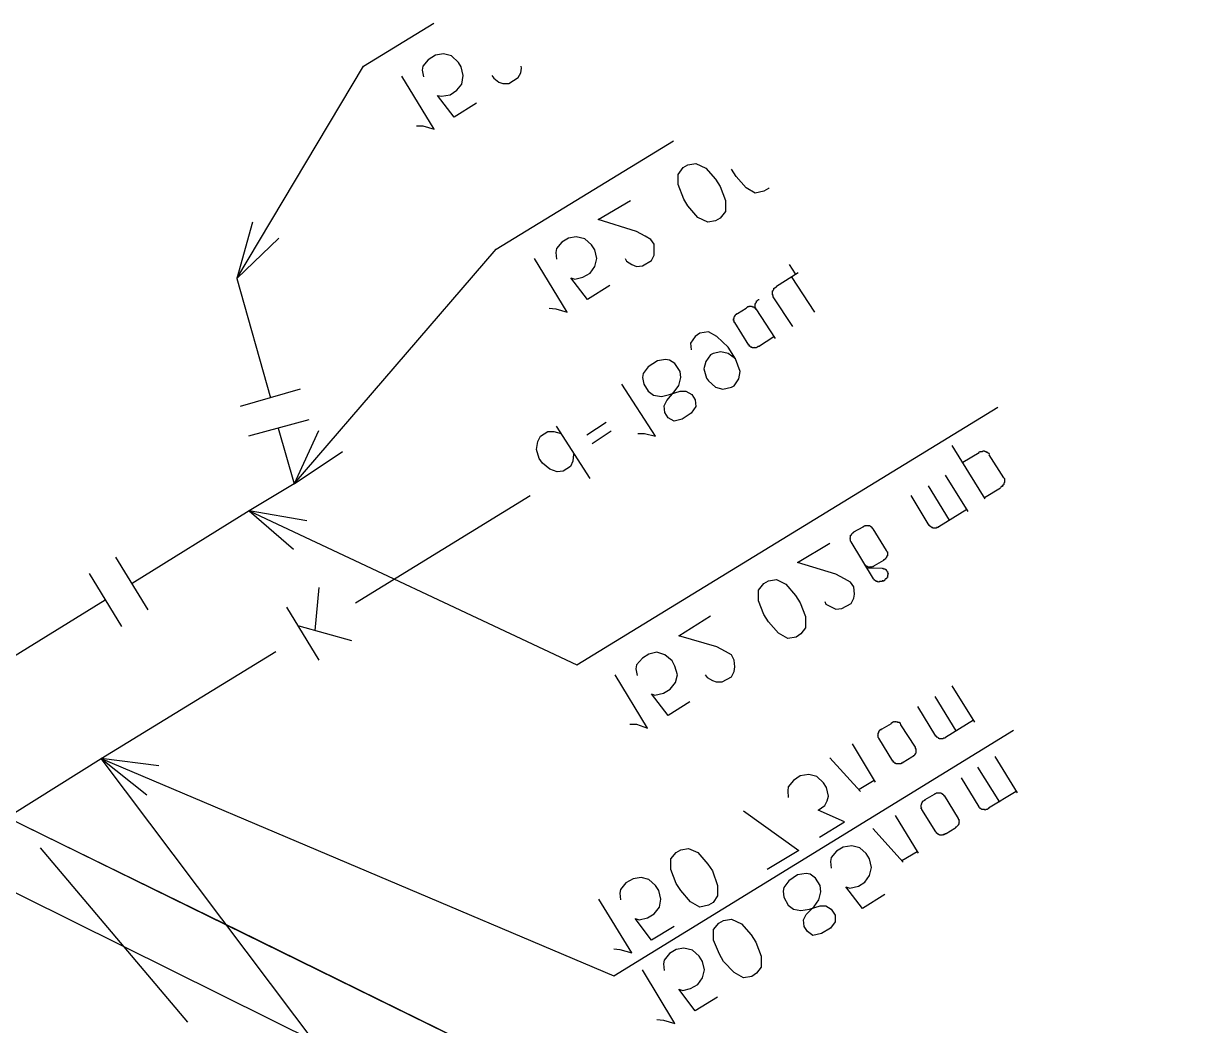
# Model space of a CAD drawing. Header units: metres. Extents: x 20 to 357, y 34 to 206.
# Drawn here: x 280.45 to 299.82, y 186.16 to 202.85 of the extents above; entities that cross this region are included whole.
import ezdxf

# ---------------------------------------------------------------- set-up
doc = ezdxf.new("R2010")
doc.units = ezdxf.units.M
for name, color, linetype in [('BOUNDARY', 7, 'Continuous'), ('ELECTR_CABLE', 7, 'Continuous'), ('GAS', 7, 'Continuous'), ('GRASS', 7, 'Continuous'), ('SEWER', 7, 'Continuous')]:
    doc.layers.add(name, color=color, linetype=linetype)

msp = doc.modelspace()

# ---------------------------------------------------------------- linework, layer by layer
at = {"layer": 'BOUNDARY'}
msp.add_lwpolyline([(295.828, 161.838), (297.796, 167.854), (298.445, 171.076), (299.501, 177.576), (298.665, 180.149), (292.847, 183.251), (289.944, 184.802), (289.031, 185.286), (289.031, 185.286), (284.038, 187.738), (281.079, 189.19), (275.877, 191.741), (275.877, 191.741), (275.184, 192.126), (272.292, 193.699), (266.595, 196.812), (266.595, 196.812), (266.507, 196.845), (263.46, 198.109)], dxfattribs=at)
at = {"layer": 'ELECTR_CABLE'}
msp.add_lwpolyline([(283.191, 186.22), (280.738, 189.124)], dxfattribs=at)
at = {"layer": 'GAS'}
for points in [[(284.269, 199.539), (284.005, 198.604), (286.116, 202.135), (287.288, 202.852)], [(287.997, 201.519), (287.623, 201.288), (287.623, 201.288), (287.348, 201.651), (287.348, 201.651), (287.414, 201.64), (287.414, 201.64), (287.557, 201.662), (287.557, 201.662), (287.667, 201.739), (287.667, 201.739), (287.755, 201.838), (287.755, 201.838), (287.777, 201.981), (287.777, 201.981), (287.744, 202.124), (287.744, 202.124), (287.7, 202.201), (287.7, 202.201), (287.579, 202.311), (287.579, 202.311), (287.447, 202.344), (287.447, 202.344), (287.315, 202.322), (287.315, 202.322), (287.194, 202.245), (287.194, 202.245), (287.106, 202.135), (287.106, 202.135), (287.095, 202.069), (287.095, 202.069), (287.117, 201.959)], [(288.25, 201.981), (288.283, 201.937), (288.371, 201.871), (288.437, 201.849), (288.536, 201.849), (288.69, 201.948), (288.734, 202.025), (288.745, 202.102), (288.741, 202.139)], [(286.996, 201.145), (287.106, 201.145), (287.106, 201.145), (287.293, 201.09), (287.293, 201.09), (286.754, 201.97)], [(285.369, 196.064), (284.962, 195.184), (288.327, 199.088), (291.278, 200.894)], [(291.978, 199.561), (291.846, 199.539), (291.846, 199.539), (291.682, 199.616), (291.682, 199.616), (291.517, 199.814), (291.517, 199.814), (291.451, 199.924), (291.451, 199.924), (291.352, 200.166), (291.352, 200.166), (291.352, 200.331), (291.352, 200.331), (291.44, 200.452), (291.44, 200.452), (291.517, 200.496), (291.517, 200.496), (291.649, 200.518), (291.649, 200.518), (291.813, 200.441), (291.813, 200.441), (291.978, 200.254), (291.978, 200.254), (292.055, 200.133), (292.055, 200.133), (292.143, 199.902), (292.143, 199.902), (292.143, 199.715), (292.143, 199.715), (292.055, 199.605), (292.055, 199.605), (291.978, 199.561)], [(292.867, 200.113), (292.858, 200.1), (292.781, 200.056), (292.638, 200.023), (292.484, 200.111), (292.319, 200.298), (292.242, 200.42)], [(290.472, 198.934), (290.494, 198.89), (290.494, 198.89), (290.582, 198.835), (290.582, 198.835), (290.659, 198.802), (290.659, 198.802), (290.758, 198.813), (290.758, 198.813), (290.912, 198.901), (290.912, 198.901), (290.956, 198.989), (290.956, 198.989), (290.956, 199.055), (290.956, 199.055), (290.956, 199.176), (290.956, 199.176), (290.901, 199.253), (290.901, 199.253), (290.802, 199.308), (290.802, 199.308), (290.659, 199.385), (290.659, 199.385), (290.021, 199.583), (290.021, 199.583), (290.56, 199.902)], [(290.219, 198.483), (289.845, 198.252), (289.845, 198.252), (289.57, 198.615), (289.57, 198.615), (289.636, 198.593), (289.636, 198.593), (289.768, 198.626), (289.768, 198.626), (289.889, 198.692), (289.889, 198.692), (289.966, 198.802), (289.966, 198.802), (289.999, 198.934), (289.999, 198.934), (289.966, 199.077), (289.966, 199.077), (289.911, 199.165), (289.911, 199.165), (289.801, 199.264), (289.801, 199.264), (289.658, 199.297), (289.658, 199.297), (289.526, 199.275), (289.526, 199.275), (289.416, 199.209), (289.416, 199.209), (289.328, 199.099), (289.328, 199.099), (289.317, 199.033), (289.317, 199.033), (289.328, 198.923)], [(284.005, 198.604), (284.709, 199.275)], [(289.207, 198.109), (289.317, 198.098), (289.317, 198.098), (289.504, 198.043), (289.504, 198.043), (288.965, 198.934)], [(284.005, 198.604), (284.566, 196.614)], [(285.061, 196.757), (284.06, 196.471)], [(285.171, 194.568), (284.214, 194.733), (284.214, 194.733), (289.669, 192.17), (289.669, 192.17), (296.675, 196.46)], [(285.204, 196.251), (284.203, 195.976)], [(284.698, 196.108), (284.962, 195.184), (284.962, 195.184), (284.214, 194.733), (284.214, 194.733), (282.267, 193.523)], [(296.466, 194.931), (296.191, 195.371), (296.191, 195.371), (295.916, 195.822)], [(284.962, 195.184), (285.765, 195.723)], [(296.367, 195.701), (296.092, 195.536)], [(296.356, 195.712), (296.367, 195.712), (296.367, 195.712), (296.378, 195.723), (296.378, 195.723), (296.389, 195.712), (296.389, 195.712), (296.389, 195.723), (296.389, 195.723), (296.4, 195.723), (296.4, 195.723), (296.411, 195.723), (296.411, 195.723), (296.422, 195.723), (296.422, 195.723), (296.433, 195.734), (296.433, 195.734), (296.444, 195.734), (296.444, 195.734), (296.455, 195.723), (296.455, 195.723), (296.455, 195.734), (296.455, 195.734), (296.466, 195.723), (296.466, 195.723), (296.477, 195.723), (296.477, 195.723), (296.488, 195.712), (296.488, 195.712), (296.488, 195.723), (296.488, 195.723), (296.488, 195.712), (296.488, 195.712), (296.499, 195.712), (296.499, 195.712), (296.51, 195.701), (296.51, 195.701), (296.521, 195.701), (296.521, 195.701), (296.521, 195.69), (296.521, 195.69), (296.532, 195.69), (296.532, 195.69), (296.532, 195.679)], [(296.774, 195.283), (296.532, 195.668)], [(296.18, 194.722), (295.806, 195.327)], [(296.774, 195.283), (296.785, 195.272), (296.785, 195.272), (296.785, 195.261), (296.785, 195.261), (296.785, 195.25), (296.785, 195.25), (296.785, 195.239), (296.785, 195.239), (296.785, 195.228), (296.785, 195.228), (296.785, 195.217), (296.785, 195.217), (296.785, 195.206), (296.785, 195.206), (296.774, 195.195), (296.774, 195.195), (296.774, 195.184), (296.774, 195.184), (296.774, 195.173), (296.774, 195.173), (296.763, 195.162), (296.763, 195.162), (296.752, 195.162), (296.752, 195.162), (296.752, 195.151), (296.752, 195.151), (296.752, 195.14), (296.752, 195.14), (296.741, 195.14), (296.741, 195.14), (296.73, 195.14), (296.73, 195.14), (296.73, 195.129), (296.73, 195.129), (296.719, 195.129)], [(295.872, 194.579), (295.52, 195.151)], [(296.455, 194.953), (296.719, 195.118)], [(296.158, 194.755), (295.696, 194.469), (295.696, 194.469), (295.685, 194.469), (295.685, 194.469), (295.685, 194.458), (295.685, 194.458), (295.674, 194.458), (295.674, 194.458), (295.663, 194.458), (295.663, 194.458), (295.652, 194.458), (295.652, 194.458), (295.652, 194.447), (295.652, 194.447), (295.641, 194.447), (295.641, 194.447), (295.63, 194.447), (295.63, 194.447), (295.619, 194.447), (295.619, 194.447), (295.608, 194.447), (295.608, 194.447), (295.597, 194.447), (295.597, 194.447), (295.597, 194.458), (295.597, 194.458), (295.586, 194.447), (295.586, 194.447), (295.586, 194.458), (295.586, 194.458), (295.575, 194.458), (295.575, 194.458), (295.564, 194.469), (295.564, 194.469), (295.553, 194.469), (295.553, 194.469), (295.553, 194.48), (295.553, 194.48), (295.542, 194.48), (295.542, 194.48), (295.542, 194.491), (295.542, 194.491), (295.531, 194.491), (295.531, 194.491), (295.234, 194.986)], [(284.214, 194.733), (284.951, 194.095)], [(294.277, 194.381), (294.431, 194.469)], [(294.431, 194.469), (294.442, 194.469), (294.442, 194.469), (294.442, 194.48), (294.442, 194.48), (294.453, 194.48), (294.453, 194.48), (294.464, 194.491), (294.464, 194.491), (294.475, 194.48), (294.475, 194.48), (294.475, 194.491), (294.475, 194.491), (294.486, 194.491), (294.486, 194.491), (294.497, 194.491), (294.497, 194.491), (294.508, 194.491), (294.508, 194.491), (294.519, 194.491), (294.519, 194.491), (294.519, 194.48), (294.519, 194.48), (294.53, 194.491), (294.53, 194.491), (294.541, 194.491), (294.541, 194.491), (294.552, 194.48), (294.552, 194.48), (294.563, 194.48), (294.563, 194.48), (294.563, 194.469), (294.563, 194.469), (294.574, 194.469), (294.574, 194.469), (294.574, 194.458), (294.574, 194.458), (294.585, 194.458), (294.585, 194.458), (294.585, 194.447), (294.585, 194.447), (294.596, 194.436)], [(294.233, 194.216), (294.222, 194.227), (294.222, 194.227), (294.222, 194.238), (294.222, 194.238), (294.222, 194.249), (294.222, 194.249), (294.211, 194.26), (294.211, 194.26), (294.222, 194.271), (294.222, 194.271), (294.211, 194.282), (294.211, 194.282), (294.222, 194.282), (294.222, 194.282), (294.211, 194.293), (294.211, 194.293), (294.222, 194.293), (294.222, 194.293), (294.222, 194.304), (294.222, 194.304), (294.222, 194.315), (294.222, 194.315), (294.222, 194.326), (294.222, 194.326), (294.233, 194.326), (294.233, 194.326), (294.244, 194.337), (294.244, 194.337), (294.233, 194.337), (294.233, 194.337), (294.244, 194.348), (294.244, 194.348), (294.255, 194.359), (294.255, 194.359), (294.266, 194.37), (294.266, 194.37), (294.277, 194.37), (294.277, 194.37), (294.277, 194.381)], [(294.596, 194.436), (294.816, 194.073)], [(293.793, 193.226), (293.815, 193.182), (293.815, 193.182), (293.914, 193.127), (293.914, 193.127), (293.98, 193.094), (293.98, 193.094), (294.079, 193.105), (294.079, 193.105), (294.233, 193.193), (294.233, 193.193), (294.277, 193.281), (294.277, 193.281), (294.288, 193.347), (294.288, 193.347), (294.277, 193.468), (294.277, 193.468), (294.222, 193.545), (294.222, 193.545), (294.123, 193.6), (294.123, 193.6), (293.98, 193.677), (293.98, 193.677), (293.342, 193.875), (293.342, 193.875), (293.881, 194.194)], [(294.783, 193.567), (294.772, 193.567), (294.772, 193.567), (294.761, 193.556), (294.761, 193.556), (294.761, 193.567), (294.761, 193.567), (294.75, 193.567), (294.75, 193.567), (294.75, 193.556), (294.75, 193.556), (294.739, 193.556), (294.739, 193.556), (294.728, 193.556), (294.728, 193.556), (294.717, 193.556), (294.717, 193.556), (294.706, 193.556), (294.706, 193.556), (294.695, 193.545), (294.695, 193.545), (294.695, 193.556), (294.695, 193.556), (294.684, 193.545), (294.684, 193.545), (294.673, 193.556), (294.673, 193.556), (294.662, 193.556), (294.662, 193.556), (294.651, 193.556), (294.651, 193.556), (294.651, 193.567), (294.651, 193.567), (294.64, 193.567), (294.64, 193.567), (294.629, 193.578), (294.629, 193.578), (294.618, 193.578), (294.618, 193.578), (294.618, 193.589), (294.618, 193.589), (294.607, 193.6), (294.607, 193.6), (294.233, 194.216)], [(294.816, 194.073), (294.827, 194.062), (294.827, 194.062), (294.827, 194.051), (294.827, 194.051), (294.838, 194.051), (294.838, 194.051), (294.838, 194.04), (294.838, 194.04), (294.838, 194.029), (294.838, 194.029), (294.838, 194.018), (294.838, 194.018), (294.838, 194.007), (294.838, 194.007), (294.838, 193.996), (294.838, 193.996), (294.838, 193.985), (294.838, 193.985), (294.827, 193.985), (294.827, 193.985), (294.827, 193.974), (294.827, 193.974), (294.827, 193.963), (294.827, 193.963), (294.816, 193.963), (294.816, 193.963), (294.816, 193.952), (294.816, 193.952), (294.805, 193.941), (294.805, 193.941), (294.805, 193.93), (294.805, 193.93), (294.794, 193.93), (294.794, 193.93), (294.783, 193.919), (294.783, 193.919), (294.772, 193.919), (294.772, 193.919), (294.772, 193.908)], [(282.531, 193.083), (281.992, 193.963)], [(294.772, 193.908), (294.618, 193.82)], [(282.091, 192.808), (281.552, 193.688)], [(294.618, 193.82), (294.607, 193.809), (294.607, 193.809), (294.596, 193.809), (294.596, 193.809), (294.596, 193.798), (294.596, 193.798), (294.585, 193.809), (294.585, 193.809), (294.574, 193.798), (294.574, 193.798), (294.563, 193.798), (294.563, 193.798), (294.563, 193.809), (294.563, 193.809), (294.552, 193.798), (294.552, 193.798), (294.541, 193.798), (294.541, 193.798), (294.53, 193.798), (294.53, 193.798), (294.519, 193.798), (294.519, 193.798), (294.519, 193.809), (294.519, 193.809), (294.508, 193.798), (294.508, 193.798), (294.508, 193.809), (294.508, 193.809), (294.497, 193.809), (294.497, 193.809), (294.486, 193.82), (294.486, 193.82), (294.475, 193.831), (294.475, 193.831), (294.464, 193.831), (294.464, 193.831), (294.464, 193.842)], [(294.497, 193.787), (294.75, 193.776), (294.75, 193.776), (294.761, 193.765), (294.761, 193.765), (294.761, 193.776), (294.761, 193.776), (294.772, 193.765), (294.772, 193.765), (294.783, 193.765), (294.783, 193.765), (294.794, 193.765), (294.794, 193.765), (294.805, 193.754), (294.805, 193.754), (294.816, 193.754), (294.816, 193.754), (294.816, 193.743), (294.816, 193.743), (294.827, 193.732), (294.827, 193.732), (294.827, 193.721), (294.827, 193.721), (294.838, 193.721), (294.838, 193.721), (294.838, 193.71), (294.838, 193.71), (294.849, 193.699), (294.849, 193.699), (294.838, 193.699), (294.838, 193.699), (294.849, 193.688), (294.849, 193.688), (294.849, 193.677), (294.849, 193.677), (294.838, 193.677), (294.838, 193.677), (294.849, 193.666), (294.849, 193.666), (294.838, 193.666), (294.838, 193.666), (294.849, 193.655), (294.849, 193.655), (294.838, 193.655), (294.838, 193.655), (294.838, 193.644), (294.838, 193.644), (294.838, 193.633), (294.838, 193.633), (294.838, 193.622), (294.838, 193.622), (294.827, 193.622), (294.827, 193.622), (294.827, 193.611), (294.827, 193.611), (294.816, 193.6), (294.816, 193.6), (294.805, 193.6), (294.805, 193.6), (294.794, 193.589), (294.794, 193.589), (294.794, 193.578), (294.794, 193.578), (294.783, 193.567)], [(293.32, 192.632), (293.177, 192.61), (293.177, 192.61), (293.023, 192.698), (293.023, 192.698), (292.858, 192.885), (292.858, 192.885), (292.781, 193.006), (292.781, 193.006), (292.693, 193.237), (292.693, 193.237), (292.693, 193.413), (292.693, 193.413), (292.781, 193.523), (292.781, 193.523), (292.858, 193.567), (292.858, 193.567), (292.99, 193.589), (292.99, 193.589), (293.144, 193.512), (293.144, 193.512), (293.309, 193.325), (293.309, 193.325), (293.386, 193.204), (293.386, 193.204), (293.474, 192.973), (293.474, 192.973), (293.474, 192.786), (293.474, 192.786), (293.397, 192.687), (293.397, 192.687), (293.32, 192.632)], [(281.816, 193.248), (278.308, 191.082)], [(291.802, 192.005), (291.835, 191.961), (291.835, 191.961), (291.923, 191.906), (291.923, 191.906), (291.989, 191.884), (291.989, 191.884), (292.088, 191.884), (292.088, 191.884), (292.242, 191.972), (292.242, 191.972), (292.286, 192.06), (292.286, 192.06), (292.297, 192.137), (292.297, 192.137), (292.286, 192.247), (292.286, 192.247), (292.242, 192.335), (292.242, 192.335), (292.143, 192.39), (292.143, 192.39), (292, 192.467), (292, 192.467), (291.363, 192.654), (291.363, 192.654), (291.89, 192.984)], [(291.55, 191.554), (291.187, 191.324), (291.187, 191.324), (290.912, 191.686), (290.912, 191.686), (290.967, 191.664), (290.967, 191.664), (291.11, 191.697), (291.11, 191.697), (291.22, 191.763), (291.22, 191.763), (291.308, 191.873), (291.308, 191.873), (291.341, 192.005), (291.341, 192.005), (291.297, 192.148), (291.297, 192.148), (291.253, 192.236), (291.253, 192.236), (291.132, 192.335), (291.132, 192.335), (291, 192.379), (291, 192.379), (290.868, 192.346), (290.868, 192.346), (290.758, 192.28), (290.758, 192.28), (290.659, 192.17), (290.659, 192.17), (290.648, 192.104), (290.648, 192.104), (290.67, 191.994)], [(290.549, 191.181), (290.659, 191.181), (290.659, 191.181), (290.846, 191.115), (290.846, 191.115), (290.307, 192.005)]]:
    msp.add_lwpolyline(points, dxfattribs=at)
at = {"layer": 'GRASS'}
msp.add_lwpolyline([(266.595, 196.812), (275.756, 191.807), (275.877, 191.741), (289.031, 185.286), (289.306, 185.132), (292.803, 183.273), (298.786, 180.083), (299.82, 179.534), (298.357, 178.885), (292.407, 182.173), (288.932, 184.087), (288.657, 184.23), (275.525, 190.752), (275.404, 190.818), (266.243, 195.822), (266.144, 195.877), (257.917, 199.275), (257.895, 199.286), (258.269, 200.254), (266.496, 196.856)], close=True, dxfattribs=at)
at = {"layer": 'SEWER'}
for points in [[(293.309, 198.681), (293.21, 198.835)], [(292.99, 198.472), (293.353, 198.703)], [(293.628, 198.043), (293.243, 198.637)], [(293.265, 197.801), (292.935, 198.296), (292.935, 198.296), (292.935, 198.307), (292.935, 198.307), (292.924, 198.318), (292.924, 198.318), (292.935, 198.329), (292.935, 198.329), (292.924, 198.329), (292.924, 198.329), (292.924, 198.34), (292.924, 198.34), (292.924, 198.351), (292.924, 198.351), (292.924, 198.362), (292.924, 198.362), (292.924, 198.373), (292.924, 198.373), (292.924, 198.384), (292.924, 198.384), (292.924, 198.395), (292.924, 198.395), (292.935, 198.395), (292.935, 198.395), (292.935, 198.406), (292.935, 198.406), (292.946, 198.417), (292.946, 198.417), (292.946, 198.428), (292.946, 198.428), (292.946, 198.439), (292.946, 198.439), (292.957, 198.439), (292.957, 198.439), (292.968, 198.45), (292.968, 198.45), (292.979, 198.45), (292.979, 198.45), (292.99, 198.461), (292.99, 198.461), (292.99, 198.472)], [(292.484, 198.109), (292.495, 198.12), (292.495, 198.12), (292.506, 198.131), (292.506, 198.131), (292.517, 198.131), (292.517, 198.131), (292.517, 198.142), (292.517, 198.142), (292.528, 198.131), (292.528, 198.131), (292.539, 198.142), (292.539, 198.142), (292.55, 198.142), (292.55, 198.142), (292.561, 198.142), (292.561, 198.142), (292.572, 198.142), (292.572, 198.142), (292.572, 198.131), (292.572, 198.131), (292.583, 198.142), (292.583, 198.142), (292.594, 198.131), (292.594, 198.131), (292.605, 198.131), (292.605, 198.131), (292.616, 198.131), (292.616, 198.131), (292.616, 198.12), (292.616, 198.12), (292.627, 198.12), (292.627, 198.12), (292.638, 198.109), (292.638, 198.109), (292.638, 198.098), (292.638, 198.098), (292.649, 198.098), (292.649, 198.098), (292.638, 198.098), (292.638, 198.098), (292.649, 198.109), (292.649, 198.109), (292.638, 198.12), (292.638, 198.12), (292.638, 198.131), (292.638, 198.131), (292.638, 198.142), (292.638, 198.142), (292.638, 198.153), (292.638, 198.153), (292.638, 198.164), (292.638, 198.164), (292.638, 198.175), (292.638, 198.175), (292.638, 198.186), (292.638, 198.186), (292.649, 198.186), (292.649, 198.186), (292.649, 198.197), (292.649, 198.197), (292.66, 198.208), (292.66, 198.208), (292.66, 198.219), (292.66, 198.219), (292.66, 198.23), (292.66, 198.23), (292.671, 198.23), (292.671, 198.23), (292.682, 198.241), (292.682, 198.241), (292.693, 198.252), (292.693, 198.252), (292.704, 198.252)], [(292.297, 197.867), (292.286, 197.867), (292.286, 197.867), (292.286, 197.878), (292.286, 197.878), (292.275, 197.889), (292.275, 197.889), (292.286, 197.889), (292.286, 197.889), (292.286, 197.9), (292.286, 197.9), (292.275, 197.9), (292.275, 197.9), (292.275, 197.911), (292.275, 197.911), (292.275, 197.922), (292.275, 197.922), (292.275, 197.933), (292.275, 197.933), (292.286, 197.933), (292.286, 197.933), (292.275, 197.944), (292.275, 197.944), (292.286, 197.944), (292.286, 197.944), (292.286, 197.955), (292.286, 197.955), (292.286, 197.966), (292.286, 197.966), (292.297, 197.977), (292.297, 197.977), (292.297, 197.988), (292.297, 197.988), (292.308, 197.988), (292.308, 197.988), (292.308, 197.999), (292.308, 197.999), (292.319, 198.01), (292.319, 198.01), (292.33, 198.01), (292.33, 198.01), (292.33, 198.021), (292.33, 198.021), (292.341, 198.021)], [(292.341, 198.021), (292.484, 198.109)], [(292.649, 198.098), (292.968, 197.603)], [(292.528, 197.493), (292.297, 197.867)], [(292.308, 197.263), (292.187, 197.351), (292.187, 197.351), (292.066, 197.383), (292.066, 197.383), (291.934, 197.351), (291.934, 197.351), (291.89, 197.329), (291.89, 197.329), (291.813, 197.219), (291.813, 197.219), (291.78, 197.098), (291.78, 197.098), (291.824, 196.944), (291.824, 196.944), (291.857, 196.9), (291.857, 196.9), (291.978, 196.79), (291.978, 196.79), (292.099, 196.757), (292.099, 196.757), (292.242, 196.79), (292.242, 196.79), (292.286, 196.812), (292.286, 196.812), (292.363, 196.933), (292.363, 196.933), (292.385, 197.054), (292.385, 197.054), (292.308, 197.263), (292.308, 197.263), (292.187, 197.46), (292.187, 197.46), (292, 197.636), (292, 197.636), (291.857, 197.713), (291.857, 197.713), (291.714, 197.691), (291.714, 197.691), (291.638, 197.636), (291.638, 197.636), (291.561, 197.526), (291.561, 197.526), (291.572, 197.416)], [(292.693, 197.471), (292.946, 197.636)], [(292.693, 197.471), (292.682, 197.471), (292.682, 197.471), (292.671, 197.46), (292.671, 197.46), (292.66, 197.45), (292.66, 197.45), (292.649, 197.46), (292.649, 197.46), (292.649, 197.45), (292.649, 197.45), (292.638, 197.45), (292.638, 197.45), (292.638, 197.46), (292.638, 197.46), (292.627, 197.45), (292.627, 197.45), (292.616, 197.45), (292.616, 197.45), (292.605, 197.45), (292.605, 197.45), (292.594, 197.45), (292.594, 197.45), (292.594, 197.46), (292.594, 197.46), (292.583, 197.45), (292.583, 197.45), (292.583, 197.46), (292.583, 197.46), (292.572, 197.46), (292.572, 197.46), (292.561, 197.46), (292.561, 197.46), (292.55, 197.471), (292.55, 197.471), (292.55, 197.482), (292.55, 197.482), (292.539, 197.471), (292.539, 197.471), (292.539, 197.482), (292.539, 197.482), (292.539, 197.493), (292.539, 197.493), (292.528, 197.493)], [(291.418, 196.262), (291.286, 196.229), (291.286, 196.229), (291.187, 196.284), (291.187, 196.284), (291.132, 196.372), (291.132, 196.372), (291.121, 196.482), (291.121, 196.482), (291.165, 196.57), (291.165, 196.57), (291.286, 196.713), (291.286, 196.713), (291.363, 196.823), (291.363, 196.823), (291.396, 196.955), (291.396, 196.955), (291.385, 197.054), (291.385, 197.054), (291.297, 197.186), (291.297, 197.186), (291.209, 197.241), (291.209, 197.241), (291.143, 197.252), (291.143, 197.252), (291.011, 197.23), (291.011, 197.23), (290.857, 197.131), (290.857, 197.131), (290.769, 197.021), (290.769, 197.021), (290.758, 196.955), (290.758, 196.955), (290.78, 196.845), (290.78, 196.845), (290.857, 196.724), (290.857, 196.724), (290.945, 196.658), (290.945, 196.658), (291.077, 196.636), (291.077, 196.636), (291.209, 196.669), (291.209, 196.669), (291.385, 196.724), (291.385, 196.724), (291.484, 196.724), (291.484, 196.724), (291.583, 196.669), (291.583, 196.669), (291.638, 196.581), (291.638, 196.581), (291.649, 196.471), (291.649, 196.471), (291.572, 196.361), (291.572, 196.361), (291.418, 196.262)], [(290.681, 196.02), (290.791, 196.02), (290.791, 196.02), (290.978, 195.976), (290.978, 195.976), (290.417, 196.845)], [(289.834, 195.998), (290.153, 196.207)], [(289.614, 195.679), (289.603, 195.558), (289.603, 195.558), (289.559, 195.47), (289.559, 195.47), (289.438, 195.393), (289.438, 195.393), (289.339, 195.382), (289.339, 195.382), (289.218, 195.426), (289.218, 195.426), (289.097, 195.525), (289.097, 195.525), (289.042, 195.602), (289.042, 195.602), (288.998, 195.756), (288.998, 195.756), (289.02, 195.888), (289.02, 195.888), (289.064, 195.976), (289.064, 195.976), (289.185, 196.053), (289.185, 196.053), (289.284, 196.053), (289.284, 196.053), (289.405, 196.02)], [(289.889, 195.272), (289.328, 196.141)], [(289.922, 195.855), (290.241, 196.064)], [(285.984, 193.204), (288.888, 194.986)], [(285.314, 192.742), (285.38, 193.457)], [(285.38, 192.247), (284.841, 193.127)], [(285.039, 192.819), (285.918, 192.577)], [(281.75, 190.609), (284.654, 192.39)], [(296.29, 191.214), (295.916, 191.818)], [(295.982, 191.071), (295.63, 191.642)], [(296.268, 191.247), (295.806, 190.961), (295.806, 190.961), (295.795, 190.95), (295.795, 190.95), (295.784, 190.95), (295.784, 190.95), (295.773, 190.95), (295.773, 190.95), (295.762, 190.939), (295.762, 190.939), (295.751, 190.939), (295.751, 190.939), (295.74, 190.939), (295.74, 190.939), (295.729, 190.939), (295.729, 190.939), (295.718, 190.939), (295.718, 190.939), (295.707, 190.939), (295.707, 190.939), (295.707, 190.95), (295.707, 190.95), (295.696, 190.939), (295.696, 190.939), (295.696, 190.95), (295.696, 190.95), (295.685, 190.95), (295.685, 190.95), (295.674, 190.961), (295.674, 190.961), (295.663, 190.972), (295.663, 190.972), (295.663, 190.961), (295.663, 190.961), (295.652, 190.972), (295.652, 190.972), (295.652, 190.983), (295.652, 190.983), (295.641, 190.983), (295.641, 190.983), (295.344, 191.478)], [(294.75, 191.104), (294.904, 191.192)], [(294.904, 191.192), (294.904, 191.203), (294.904, 191.203), (294.915, 191.203), (294.915, 191.203), (294.915, 191.214), (294.915, 191.214), (294.926, 191.214), (294.926, 191.214), (294.937, 191.225), (294.937, 191.225), (294.948, 191.214), (294.948, 191.214), (294.959, 191.225), (294.959, 191.225), (294.97, 191.225), (294.97, 191.225), (294.981, 191.214), (294.981, 191.214), (294.992, 191.225), (294.992, 191.225), (295.003, 191.214), (295.003, 191.214), (295.014, 191.214), (295.014, 191.214), (295.025, 191.214), (295.025, 191.214), (295.036, 191.214), (295.036, 191.214), (295.036, 191.203), (295.036, 191.203), (295.047, 191.203), (295.047, 191.203), (295.047, 191.192), (295.047, 191.192), (295.058, 191.181), (295.058, 191.181), (295.058, 191.17)], [(295.058, 191.17), (295.3, 190.796)], [(282.707, 190.488), (281.75, 190.609), (281.75, 190.609), (290.285, 186.99), (290.285, 186.99), (296.939, 191.082)], [(294.695, 190.95), (294.684, 190.961), (294.684, 190.961), (294.684, 190.972), (294.684, 190.972), (294.684, 190.983), (294.684, 190.983), (294.684, 190.994), (294.684, 190.994), (294.673, 191.005), (294.673, 191.005), (294.684, 191.005), (294.684, 191.005), (294.684, 191.016), (294.684, 191.016), (294.684, 191.027), (294.684, 191.027), (294.684, 191.038), (294.684, 191.038), (294.695, 191.038), (294.695, 191.038), (294.695, 191.049), (294.695, 191.049), (294.695, 191.06), (294.695, 191.06), (294.706, 191.071), (294.706, 191.071), (294.706, 191.082), (294.706, 191.082), (294.717, 191.082), (294.717, 191.082), (294.717, 191.093), (294.717, 191.093), (294.728, 191.093), (294.728, 191.093), (294.739, 191.093), (294.739, 191.093), (294.739, 191.104), (294.739, 191.104), (294.75, 191.104)], [(294.64, 190.213), (294.255, 190.851)], [(294.926, 190.565), (294.695, 190.95)], [(295.3, 190.796), (295.3, 190.785), (295.3, 190.785), (295.3, 190.774), (295.3, 190.774), (295.311, 190.774), (295.311, 190.774), (295.311, 190.763), (295.311, 190.763), (295.311, 190.752), (295.311, 190.752), (295.311, 190.741), (295.311, 190.741), (295.311, 190.73), (295.311, 190.73), (295.311, 190.719), (295.311, 190.719), (295.311, 190.708), (295.311, 190.708), (295.311, 190.697), (295.311, 190.697), (295.3, 190.686), (295.3, 190.686), (295.3, 190.675), (295.3, 190.675), (295.289, 190.675), (295.289, 190.675), (295.289, 190.664), (295.289, 190.664), (295.278, 190.653), (295.278, 190.653), (295.267, 190.653), (295.267, 190.653), (295.267, 190.642), (295.267, 190.642), (295.256, 190.642), (295.256, 190.642), (295.245, 190.631)], [(270.026, 183.262), (281.75, 190.609)], [(290.593, 178.852), (281.75, 190.609)], [(281.75, 190.609), (282.509, 190.004)], [(294.387, 190.059), (293.881, 190.62)], [(295.245, 190.631), (295.102, 190.543)], [(297.005, 190.037), (296.631, 190.642)], [(295.102, 190.543), (295.091, 190.543), (295.091, 190.543), (295.091, 190.532), (295.091, 190.532), (295.08, 190.532), (295.08, 190.532), (295.069, 190.532), (295.069, 190.532), (295.069, 190.521), (295.069, 190.521), (295.058, 190.521), (295.058, 190.521), (295.047, 190.521), (295.047, 190.521), (295.036, 190.521), (295.036, 190.521), (295.025, 190.521), (295.025, 190.521), (295.014, 190.521), (295.014, 190.521), (295.003, 190.521), (295.003, 190.521), (294.992, 190.521), (294.992, 190.521), (294.981, 190.521), (294.981, 190.521), (294.981, 190.532), (294.981, 190.532), (294.97, 190.521), (294.97, 190.521), (294.97, 190.532), (294.97, 190.532), (294.959, 190.532), (294.959, 190.532), (294.948, 190.543), (294.948, 190.543), (294.948, 190.554), (294.948, 190.554), (294.937, 190.543), (294.937, 190.543), (294.937, 190.554), (294.937, 190.554), (294.937, 190.565), (294.937, 190.565), (294.926, 190.565)], [(296.708, 189.883), (296.345, 190.466)], [(293.705, 189.3), (294.123, 189.553), (294.123, 189.553), (293.683, 189.751), (293.683, 189.751), (293.793, 189.828), (293.793, 189.828), (293.837, 189.905), (293.837, 189.905), (293.859, 189.982), (293.859, 189.982), (293.826, 190.125), (293.826, 190.125), (293.771, 190.202), (293.771, 190.202), (293.661, 190.312), (293.661, 190.312), (293.529, 190.345), (293.529, 190.345), (293.386, 190.323), (293.386, 190.323), (293.276, 190.246), (293.276, 190.246), (293.188, 190.136), (293.188, 190.136), (293.177, 190.07), (293.177, 190.07), (293.188, 189.96)], [(294.618, 190.246), (294.365, 190.092)], [(296.983, 190.059), (296.521, 189.784), (296.521, 189.784), (296.521, 189.773), (296.521, 189.773), (296.51, 189.773), (296.51, 189.773), (296.499, 189.762), (296.499, 189.762), (296.488, 189.762), (296.488, 189.762), (296.477, 189.762), (296.477, 189.762), (296.466, 189.751), (296.466, 189.751), (296.455, 189.762), (296.455, 189.762), (296.444, 189.762), (296.444, 189.762), (296.433, 189.762), (296.433, 189.762), (296.422, 189.762), (296.422, 189.762), (296.411, 189.762), (296.411, 189.762), (296.4, 189.773), (296.4, 189.773), (296.389, 189.773), (296.389, 189.773), (296.389, 189.784), (296.389, 189.784), (296.378, 189.784), (296.378, 189.784), (296.367, 189.795), (296.367, 189.795), (296.367, 189.806), (296.367, 189.806), (296.07, 190.29)], [(295.465, 189.927), (295.619, 190.015)], [(295.619, 190.015), (295.63, 190.026), (295.63, 190.026), (295.641, 190.026), (295.641, 190.026), (295.652, 190.037), (295.652, 190.037), (295.663, 190.037), (295.663, 190.037), (295.674, 190.037), (295.674, 190.037), (295.685, 190.037), (295.685, 190.037), (295.696, 190.037), (295.696, 190.037), (295.707, 190.037), (295.707, 190.037), (295.718, 190.037), (295.718, 190.037), (295.729, 190.037), (295.729, 190.037), (295.74, 190.026), (295.74, 190.026), (295.751, 190.026), (295.751, 190.026), (295.751, 190.015), (295.751, 190.015), (295.762, 190.015), (295.762, 190.015), (295.773, 190.004), (295.773, 190.004), (295.773, 189.993), (295.773, 189.993), (295.784, 189.993)], [(295.41, 189.762), (295.41, 189.773), (295.41, 189.773), (295.399, 189.773), (295.399, 189.773), (295.399, 189.784), (295.399, 189.784), (295.41, 189.784), (295.41, 189.784), (295.399, 189.795), (295.399, 189.795), (295.399, 189.806), (295.399, 189.806), (295.399, 189.817), (295.399, 189.817), (295.399, 189.828), (295.399, 189.828), (295.399, 189.839), (295.399, 189.839), (295.41, 189.85), (295.41, 189.85), (295.399, 189.85), (295.399, 189.85), (295.41, 189.861), (295.41, 189.861), (295.41, 189.872), (295.41, 189.872), (295.421, 189.883), (295.421, 189.883), (295.421, 189.894), (295.421, 189.894), (295.432, 189.905), (295.432, 189.905), (295.443, 189.905), (295.443, 189.905), (295.454, 189.916), (295.454, 189.916), (295.465, 189.916), (295.465, 189.916), (295.465, 189.927)], [(295.784, 189.993), (296.015, 189.608)], [(292.44, 189.74), (293.364, 189.08), (293.364, 189.08), (292.836, 188.761)], [(295.355, 189.036), (294.97, 189.663)], [(295.641, 189.388), (295.41, 189.762)], [(295.102, 188.882), (294.596, 189.443)], [(295.96, 189.443), (295.817, 189.355)], [(296.015, 189.608), (296.015, 189.597), (296.015, 189.597), (296.026, 189.597), (296.026, 189.597), (296.026, 189.586), (296.026, 189.586), (296.026, 189.575), (296.026, 189.575), (296.037, 189.564), (296.037, 189.564), (296.026, 189.553), (296.026, 189.553), (296.026, 189.542), (296.026, 189.542), (296.037, 189.531), (296.037, 189.531), (296.026, 189.531), (296.026, 189.531), (296.026, 189.52), (296.026, 189.52), (296.026, 189.509), (296.026, 189.509), (296.015, 189.509), (296.015, 189.509), (296.015, 189.498), (296.015, 189.498), (296.004, 189.487), (296.004, 189.487), (295.993, 189.476), (295.993, 189.476), (295.982, 189.465), (295.982, 189.465), (295.971, 189.465), (295.971, 189.465), (295.971, 189.454), (295.971, 189.454), (295.96, 189.443)], [(295.817, 189.355), (295.806, 189.355), (295.806, 189.355), (295.795, 189.355), (295.795, 189.355), (295.795, 189.344), (295.795, 189.344), (295.784, 189.344), (295.784, 189.344), (295.773, 189.344), (295.773, 189.344), (295.773, 189.333), (295.773, 189.333), (295.762, 189.344), (295.762, 189.344), (295.751, 189.333), (295.751, 189.333), (295.74, 189.333), (295.74, 189.333), (295.729, 189.333), (295.729, 189.333), (295.718, 189.333), (295.718, 189.333), (295.718, 189.344), (295.718, 189.344), (295.707, 189.333), (295.707, 189.333), (295.696, 189.344), (295.696, 189.344), (295.685, 189.344), (295.685, 189.344), (295.685, 189.355), (295.685, 189.355), (295.674, 189.355), (295.674, 189.355), (295.663, 189.355), (295.663, 189.355), (295.663, 189.366), (295.663, 189.366), (295.652, 189.366), (295.652, 189.366), (295.652, 189.377), (295.652, 189.377), (295.641, 189.388)], [(291.857, 188.167), (291.714, 188.134), (291.714, 188.134), (291.561, 188.222), (291.561, 188.222), (291.396, 188.409), (291.396, 188.409), (291.319, 188.53), (291.319, 188.53), (291.231, 188.761), (291.231, 188.761), (291.231, 188.937), (291.231, 188.937), (291.319, 189.047), (291.319, 189.047), (291.396, 189.091), (291.396, 189.091), (291.528, 189.113), (291.528, 189.113), (291.682, 189.047), (291.682, 189.047), (291.846, 188.849), (291.846, 188.849), (291.923, 188.739), (291.923, 188.739), (292.011, 188.497), (292.011, 188.497), (292.011, 188.321), (292.011, 188.321), (291.934, 188.211), (291.934, 188.211), (291.857, 188.167)], [(294.794, 188.343), (294.42, 188.112), (294.42, 188.112), (294.145, 188.475), (294.145, 188.475), (294.211, 188.453), (294.211, 188.453), (294.354, 188.486), (294.354, 188.486), (294.464, 188.552), (294.464, 188.552), (294.541, 188.662), (294.541, 188.662), (294.574, 188.794), (294.574, 188.794), (294.541, 188.937), (294.541, 188.937), (294.486, 189.025), (294.486, 189.025), (294.376, 189.124), (294.376, 189.124), (294.244, 189.157), (294.244, 189.157), (294.101, 189.135), (294.101, 189.135), (293.991, 189.069), (293.991, 189.069), (293.903, 188.959), (293.903, 188.959), (293.892, 188.893), (293.892, 188.893), (293.903, 188.783)], [(295.333, 189.058), (295.08, 188.904)], [(293.738, 187.694), (293.595, 187.661), (293.595, 187.661), (293.507, 187.727), (293.507, 187.727), (293.452, 187.815), (293.452, 187.815), (293.441, 187.925), (293.441, 187.925), (293.485, 188.013), (293.485, 188.013), (293.617, 188.145), (293.617, 188.145), (293.694, 188.255), (293.694, 188.255), (293.727, 188.387), (293.727, 188.387), (293.716, 188.497), (293.716, 188.497), (293.639, 188.618), (293.639, 188.618), (293.551, 188.684), (293.551, 188.684), (293.485, 188.695), (293.485, 188.695), (293.342, 188.673), (293.342, 188.673), (293.199, 188.574), (293.199, 188.574), (293.111, 188.464), (293.111, 188.464), (293.1, 188.398), (293.1, 188.398), (293.111, 188.299), (293.111, 188.299), (293.188, 188.167), (293.188, 188.167), (293.276, 188.101), (293.276, 188.101), (293.397, 188.079), (293.397, 188.079), (293.54, 188.101), (293.54, 188.101), (293.716, 188.156), (293.716, 188.156), (293.815, 188.156), (293.815, 188.156), (293.903, 188.101), (293.903, 188.101), (293.969, 188.002), (293.969, 188.002), (293.969, 187.892), (293.969, 187.892), (293.892, 187.782), (293.892, 187.782), (293.738, 187.694)], [(291.286, 187.815), (290.912, 187.584), (290.912, 187.584), (290.637, 187.947), (290.637, 187.947), (290.703, 187.925), (290.703, 187.925), (290.846, 187.958), (290.846, 187.958), (290.956, 188.024), (290.956, 188.024), (291.044, 188.134), (291.044, 188.134), (291.066, 188.266), (291.066, 188.266), (291.033, 188.409), (291.033, 188.409), (290.978, 188.497), (290.978, 188.497), (290.868, 188.596), (290.868, 188.596), (290.736, 188.629), (290.736, 188.629), (290.604, 188.607), (290.604, 188.607), (290.483, 188.541), (290.483, 188.541), (290.395, 188.431), (290.395, 188.431), (290.384, 188.365), (290.384, 188.365), (290.395, 188.255)], [(290.285, 187.441), (290.384, 187.43), (290.384, 187.43), (290.582, 187.375), (290.582, 187.375), (290.032, 188.266)], [(292.583, 186.979), (292.44, 186.957), (292.44, 186.957), (292.286, 187.045), (292.286, 187.045), (292.11, 187.232), (292.11, 187.232), (292.044, 187.353), (292.044, 187.353), (291.945, 187.584), (291.945, 187.584), (291.945, 187.76), (291.945, 187.76), (292.033, 187.87), (292.033, 187.87), (292.11, 187.914), (292.11, 187.914), (292.242, 187.936), (292.242, 187.936), (292.407, 187.859), (292.407, 187.859), (292.572, 187.672), (292.572, 187.672), (292.649, 187.551), (292.649, 187.551), (292.737, 187.32), (292.737, 187.32), (292.737, 187.133), (292.737, 187.133), (292.66, 187.034), (292.66, 187.034), (292.583, 186.979)], [(292.011, 186.638), (291.638, 186.407), (291.638, 186.407), (291.363, 186.77), (291.363, 186.77), (291.429, 186.748), (291.429, 186.748), (291.561, 186.781), (291.561, 186.781), (291.682, 186.847), (291.682, 186.847), (291.758, 186.957), (291.758, 186.957), (291.791, 187.089), (291.791, 187.089), (291.758, 187.232), (291.758, 187.232), (291.704, 187.32), (291.704, 187.32), (291.594, 187.419), (291.594, 187.419), (291.451, 187.452), (291.451, 187.452), (291.319, 187.43), (291.319, 187.43), (291.209, 187.364), (291.209, 187.364), (291.121, 187.254), (291.121, 187.254), (291.11, 187.188), (291.11, 187.188), (291.121, 187.078)], [(291, 186.264), (291.11, 186.253), (291.11, 186.253), (291.297, 186.198), (291.297, 186.198), (290.758, 187.089)]]:
    msp.add_lwpolyline(points, dxfattribs=at)

doc.saveas('drawing.dxf')
